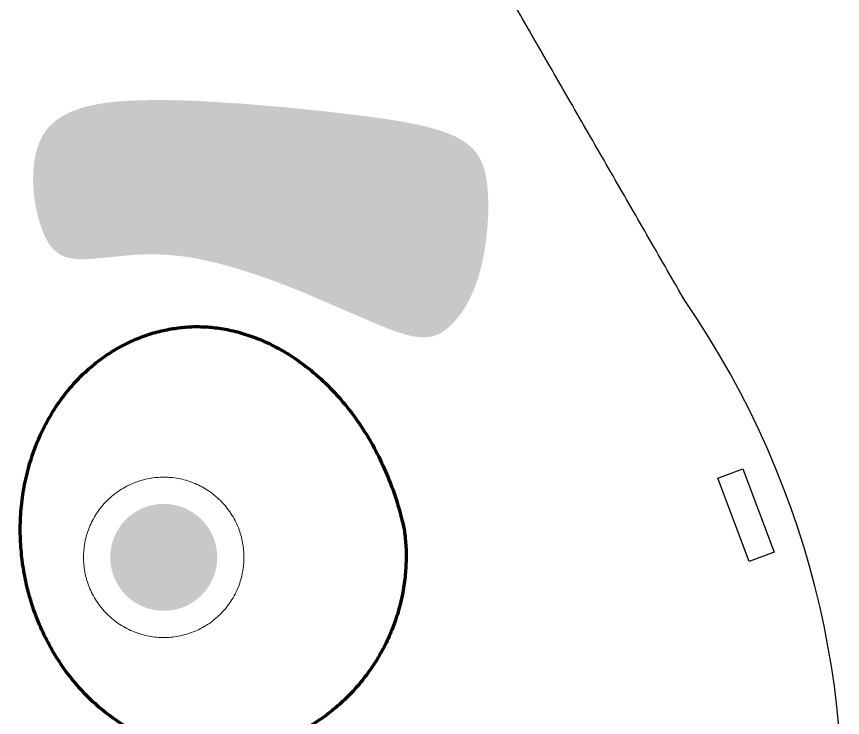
# Model space of a CAD drawing. Header units: millimetres. Extents: x -213 to 898, y -426 to 200.
# Drawn here: x 205.5 to 298.2, y -138 to -59.3 of the extents above; entities that cross this region are included whole.
import ezdxf

# ---------------------------------------------------------------- set-up
doc = ezdxf.new("R2010")
doc.units = ezdxf.units.MM
for name, color, linetype, true_color in [('Cut', 1, 'Continuous', 0xff0000), ('Etch', 5, 'Continuous', 0x0000ff), ('Line', 18, 'Continuous', 0x000000)]:
    doc.layers.add(name, color=color, linetype=linetype, true_color=true_color)

msp = doc.modelspace()

# ---------------------------------------------------------------- hatches: boundary and pattern name
at = {"layer": 'Etch', "true_color": 0x0000ff}
for points in [[(208.622, -72.352), (208.53, -72.494), (208.442, -72.639), (208.358, -72.788), (208.278, -72.94), (208.201, -73.095), (208.128, -73.253), (208.059, -73.413), (207.993, -73.576), (207.93, -73.742), (207.872, -73.91), (207.816, -74.081), (207.764, -74.253), (207.715, -74.428), (207.67, -74.605), (207.627, -74.783), (207.588, -74.963), (207.552, -75.145), (207.519, -75.329), (207.462, -75.7), (207.417, -76.076), (207.383, -76.456), (207.36, -76.839), (207.347, -77.224), (207.344, -77.611), (207.351, -77.997), (207.367, -78.384), (207.393, -78.769), (207.426, -79.151), (207.468, -79.531), (207.517, -79.906), (207.574, -80.277), (207.638, -80.642), (207.708, -81), (207.784, -81.351), (207.866, -81.693), (207.953, -82.025), (208.045, -82.348), (208.142, -82.659), (208.243, -82.959), (208.347, -83.245), (208.455, -83.518), (208.566, -83.777), (208.68, -84.021), (208.797, -84.251), (208.857, -84.361), (208.917, -84.467), (208.978, -84.571), (209.04, -84.671), (209.103, -84.768), (209.166, -84.861), (209.231, -84.952), (209.296, -85.04), (209.362, -85.124), (209.429, -85.206), (209.497, -85.284), (209.566, -85.36), (209.635, -85.433), (209.706, -85.503), (209.777, -85.57), (209.849, -85.635), (209.922, -85.697), (209.996, -85.756), (210.071, -85.813), (210.147, -85.868), (210.224, -85.919), (210.302, -85.969), (210.38, -86.016), (210.46, -86.061), (210.54, -86.103), (210.622, -86.143), (210.704, -86.181), (210.788, -86.217), (210.873, -86.251), (210.958, -86.282), (211.045, -86.312), (211.132, -86.34), (211.221, -86.365), (211.31, -86.389), (211.401, -86.411), (211.492, -86.432), (211.585, -86.45), (211.679, -86.467), (211.774, -86.482), (211.87, -86.496), (212.065, -86.518), (212.264, -86.535), (212.468, -86.546), (212.677, -86.552), (212.89, -86.553), (213.107, -86.55), (213.33, -86.543), (213.789, -86.518), (214.765, -86.436), (218.164, -86.102), (218.798, -86.059), (219.453, -86.027), (220.127, -86.007), (220.82, -86.003), (221.533, -86.016), (222.265, -86.049), (223.017, -86.104), (223.789, -86.185), (224.579, -86.292), (225.388, -86.425), (226.211, -86.583), (227.049, -86.763), (227.898, -86.965), (228.757, -87.187), (230.497, -87.685), (232.252, -88.245), (234.007, -88.857), (235.747, -89.507), (237.455, -90.185), (246.385, -94.029), (247.561, -94.487), (248.107, -94.682), (248.622, -94.852), (249.107, -94.994), (249.338, -95.055), (249.562, -95.11), (249.779, -95.158), (249.99, -95.199), (250.195, -95.234), (250.393, -95.263), (250.585, -95.285), (250.772, -95.301), (250.953, -95.311), (251.13, -95.314), (251.216, -95.314), (251.301, -95.312), (251.385, -95.308), (251.468, -95.303), (251.55, -95.297), (251.63, -95.289), (251.71, -95.279), (251.789, -95.268), (251.866, -95.256), (251.943, -95.242), (252.019, -95.226), (252.094, -95.21), (252.168, -95.191), (252.241, -95.172), (252.313, -95.151), (252.385, -95.128), (252.456, -95.104), (252.526, -95.079), (252.596, -95.052), (252.665, -95.024), (252.733, -94.995), (252.801, -94.964), (252.868, -94.932), (252.934, -94.898), (253.001, -94.864), (253.066, -94.827), (253.132, -94.79), (253.197, -94.751), (253.325, -94.669), (253.453, -94.583), (253.579, -94.491), (253.705, -94.394), (253.83, -94.292), (253.955, -94.185), (254.08, -94.073), (254.205, -93.956), (254.33, -93.835), (254.454, -93.708), (254.578, -93.576), (254.702, -93.44), (254.825, -93.298), (254.947, -93.151), (255.069, -92.999), (255.19, -92.842), (255.31, -92.68), (255.429, -92.512), (255.547, -92.339), (255.663, -92.161), (255.779, -91.978), (255.893, -91.789), (256.005, -91.595), (256.116, -91.395), (256.333, -90.98), (256.543, -90.543), (256.744, -90.083), (256.937, -89.601), (257.12, -89.097), (257.293, -88.569), (257.455, -88.018), (257.606, -87.444), (257.744, -86.851), (257.87, -86.24), (257.984, -85.615), (258.085, -84.979), (258.173, -84.336), (258.248, -83.688), (258.309, -83.039), (258.357, -82.392), (258.391, -81.75), (258.411, -81.117), (258.416, -80.495), (258.407, -79.887), (258.383, -79.298), (258.343, -78.729), (258.289, -78.185), (258.255, -77.923), (258.218, -77.667), (258.176, -77.418), (258.13, -77.176), (258.079, -76.94), (258.023, -76.71), (257.962, -76.486), (257.895, -76.268), (257.823, -76.056), (257.745, -75.85), (257.704, -75.749), (257.661, -75.649), (257.617, -75.551), (257.571, -75.454), (257.523, -75.359), (257.474, -75.265), (257.423, -75.172), (257.371, -75.08), (257.316, -74.99), (257.26, -74.901), (257.202, -74.813), (257.143, -74.727), (257.081, -74.641), (257.018, -74.557), (256.953, -74.474), (256.886, -74.392), (256.817, -74.312), (256.746, -74.232), (256.673, -74.154), (256.598, -74.077), (256.52, -74.001), (256.441, -73.926), (256.36, -73.852), (256.277, -73.779), (256.191, -73.707), (256.103, -73.636), (256.014, -73.566), (255.921, -73.497), (255.827, -73.429), (255.73, -73.363), (255.53, -73.232), (255.32, -73.104), (255.101, -72.98), (254.871, -72.86), (254.632, -72.743), (254.382, -72.629), (254.122, -72.518), (253.851, -72.41), (253.569, -72.305), (253.277, -72.203), (252.975, -72.103), (252.338, -71.911), (251.661, -71.729), (250.944, -71.556), (250.187, -71.39), (248.559, -71.081), (246.783, -70.795), (244.864, -70.526), (240.622, -70.018), (235.914, -69.529), (230.955, -69.102), (225.997, -68.799), (223.596, -68.715), (221.289, -68.685), (219.104, -68.719), (218.063, -68.766), (217.059, -68.836), (216.095, -68.931), (215.628, -68.989), (215.171, -69.054), (214.726, -69.127), (214.291, -69.207), (213.867, -69.296), (213.455, -69.393), (213.055, -69.499), (212.667, -69.614), (212.29, -69.739), (212.107, -69.805), (211.927, -69.873), (211.75, -69.944), (211.576, -70.017), (211.405, -70.093), (211.238, -70.172), (211.073, -70.253), (210.913, -70.337), (210.755, -70.424), (210.601, -70.513), (210.451, -70.605), (210.303, -70.7), (210.16, -70.798), (210.019, -70.899), (209.883, -71.003), (209.75, -71.11), (209.62, -71.22), (209.494, -71.333), (209.372, -71.449), (209.254, -71.568), (209.139, -71.69), (209.028, -71.816), (208.921, -71.945), (208.817, -72.077), (208.718, -72.213)], [(222, -114), (222.133, -114.001), (222.267, -114.006), (222.403, -114.014), (222.539, -114.024), (222.676, -114.038), (222.814, -114.055), (222.953, -114.076), (223.092, -114.1), (223.231, -114.128), (223.371, -114.159), (223.511, -114.193), (223.651, -114.232), (223.791, -114.273), (223.93, -114.319), (224.07, -114.368), (224.209, -114.421), (224.347, -114.478), (224.484, -114.538), (224.62, -114.602), (224.756, -114.67), (224.89, -114.742), (225.023, -114.817), (225.154, -114.896), (225.283, -114.978), (225.411, -115.064), (225.537, -115.153), (225.66, -115.246), (225.782, -115.342), (225.901, -115.441), (226.017, -115.544), (226.131, -115.649), (226.243, -115.757), (226.351, -115.869), (226.456, -115.983), (226.559, -116.099), (226.658, -116.218), (226.754, -116.34), (226.847, -116.463), (226.936, -116.589), (227.022, -116.717), (227.104, -116.846), (227.183, -116.977), (227.258, -117.11), (227.33, -117.244), (227.398, -117.38), (227.462, -117.516), (227.522, -117.653), (227.579, -117.791), (227.632, -117.93), (227.681, -118.07), (227.727, -118.209), (227.768, -118.349), (227.807, -118.489), (227.841, -118.629), (227.872, -118.769), (227.9, -118.908), (227.924, -119.047), (227.945, -119.186), (227.962, -119.324), (227.976, -119.461), (227.986, -119.597), (227.994, -119.733), (227.999, -119.867), (228, -120), (227.999, -120.133), (227.994, -120.267), (227.986, -120.403), (227.976, -120.539), (227.962, -120.676), (227.945, -120.814), (227.924, -120.953), (227.9, -121.092), (227.872, -121.231), (227.841, -121.371), (227.807, -121.511), (227.768, -121.651), (227.727, -121.791), (227.681, -121.93), (227.632, -122.07), (227.579, -122.209), (227.522, -122.347), (227.462, -122.484), (227.398, -122.62), (227.33, -122.756), (227.258, -122.89), (227.183, -123.023), (227.104, -123.154), (227.022, -123.283), (226.936, -123.411), (226.847, -123.537), (226.754, -123.66), (226.658, -123.782), (226.559, -123.901), (226.456, -124.017), (226.351, -124.131), (226.243, -124.243), (226.131, -124.351), (226.017, -124.456), (225.901, -124.559), (225.782, -124.658), (225.66, -124.754), (225.537, -124.847), (225.411, -124.936), (225.283, -125.022), (225.154, -125.104), (225.023, -125.183), (224.89, -125.258), (224.756, -125.33), (224.62, -125.398), (224.484, -125.462), (224.347, -125.522), (224.209, -125.579), (224.07, -125.632), (223.93, -125.681), (223.791, -125.727), (223.651, -125.768), (223.511, -125.807), (223.371, -125.841), (223.231, -125.872), (223.092, -125.9), (222.953, -125.924), (222.814, -125.945), (222.676, -125.962), (222.539, -125.976), (222.403, -125.986), (222.267, -125.994), (222.133, -125.999), (222, -126), (221.867, -125.999), (221.733, -125.994), (221.597, -125.986), (221.461, -125.976), (221.324, -125.962), (221.186, -125.945), (221.047, -125.924), (220.908, -125.9), (220.769, -125.872), (220.629, -125.841), (220.489, -125.807), (220.349, -125.768), (220.209, -125.727), (220.07, -125.681), (219.93, -125.632), (219.791, -125.579), (219.653, -125.522), (219.516, -125.462), (219.38, -125.398), (219.244, -125.33), (219.11, -125.258), (218.977, -125.183), (218.846, -125.104), (218.717, -125.022), (218.589, -124.936), (218.463, -124.847), (218.34, -124.754), (218.218, -124.658), (218.099, -124.559), (217.983, -124.456), (217.869, -124.351), (217.757, -124.243), (217.649, -124.131), (217.544, -124.017), (217.441, -123.901), (217.342, -123.782), (217.246, -123.66), (217.153, -123.537), (217.064, -123.411), (216.978, -123.283), (216.896, -123.154), (216.817, -123.023), (216.742, -122.89), (216.67, -122.756), (216.602, -122.62), (216.538, -122.484), (216.478, -122.347), (216.421, -122.209), (216.368, -122.07), (216.319, -121.93), (216.273, -121.791), (216.232, -121.651), (216.193, -121.511), (216.159, -121.371), (216.128, -121.231), (216.1, -121.092), (216.076, -120.953), (216.055, -120.814), (216.038, -120.676), (216.024, -120.539), (216.014, -120.403), (216.006, -120.267), (216.001, -120.133), (216, -120), (216.001, -119.867), (216.006, -119.733), (216.014, -119.597), (216.024, -119.461), (216.038, -119.324), (216.055, -119.186), (216.076, -119.047), (216.1, -118.908), (216.128, -118.769), (216.159, -118.629), (216.193, -118.489), (216.232, -118.349), (216.273, -118.209), (216.319, -118.07), (216.368, -117.93), (216.421, -117.791), (216.478, -117.653), (216.538, -117.516), (216.602, -117.38), (216.67, -117.244), (216.742, -117.11), (216.817, -116.977), (216.896, -116.846), (216.978, -116.717), (217.064, -116.589), (217.153, -116.463), (217.246, -116.34), (217.342, -116.218), (217.441, -116.099), (217.544, -115.983), (217.649, -115.869), (217.757, -115.757), (217.869, -115.649), (217.983, -115.544), (218.099, -115.441), (218.218, -115.342), (218.34, -115.246), (218.463, -115.153), (218.589, -115.064), (218.717, -114.978), (218.846, -114.896), (218.977, -114.817), (219.11, -114.742), (219.244, -114.67), (219.38, -114.602), (219.516, -114.538), (219.653, -114.478), (219.791, -114.421), (219.93, -114.368), (220.07, -114.319), (220.209, -114.273), (220.349, -114.232), (220.489, -114.193), (220.629, -114.159), (220.769, -114.128), (220.908, -114.1), (221.047, -114.076), (221.186, -114.055), (221.324, -114.038), (221.461, -114.024), (221.597, -114.014), (221.733, -114.006), (221.867, -114.001)]]:
    msp.add_hatch(color=5, dxfattribs=at).paths.add_polyline_path(points, flags=0)

# ---------------------------------------------------------------- linework, layer by layer
at = {"layer": 'Cut'}
msp.add_lwpolyline([(284.165, -111.111), (286.972, -110.052), (290.501, -119.409), (287.694, -120.467)], close=True, dxfattribs=at)
msp.add_arc((198.152, -148), 100, 140.44249, 34.53518, dxfattribs=at)
msp.add_open_spline([(280.53, -91.309), (264.293, -63.113), (248.055, -34.918)], degree=2, dxfattribs=at)
at = {"layer": 'Line', "lineweight": 100}
msp.add_rational_spline([(249, -117), (251.849, -137.989), (231.168, -141.635), (210.487, -145.282), (206.319, -121.647), (202.151, -98.011), (222.832, -94.365)], [1, 0.707106781187, 1, 0.707106781187, 1, 0.707106781187, 1], degree=2, knots=[1.570796, 1.570796, 1.570796, 3.141593, 3.141593, 4.712389, 4.712389, 6.283185, 6.283185, 6.283185], dxfattribs=at)
msp.add_rational_spline([(222.832, -94.365), (243.513, -90.718), (249, -117)], [1, 0.707106781187, 1], degree=2, dxfattribs=at)
at = {"layer": 'Line', "lineweight": 20}
msp.add_rational_spline([(222, -111), (231, -111), (231, -120), (231, -129), (222, -129), (213, -129), (213, -120), (213, -111), (222, -111)], [1, 0.707106781187, 1, 0.707106781187, 1, 0.707106781187, 1, 0.707106781187, 1], degree=2, knots=[0, 0, 0, 1.570796, 1.570796, 3.141593, 3.141593, 4.712389, 4.712389, 6.283185, 6.283185, 6.283185], dxfattribs=at)

doc.saveas('drawing.dxf')
